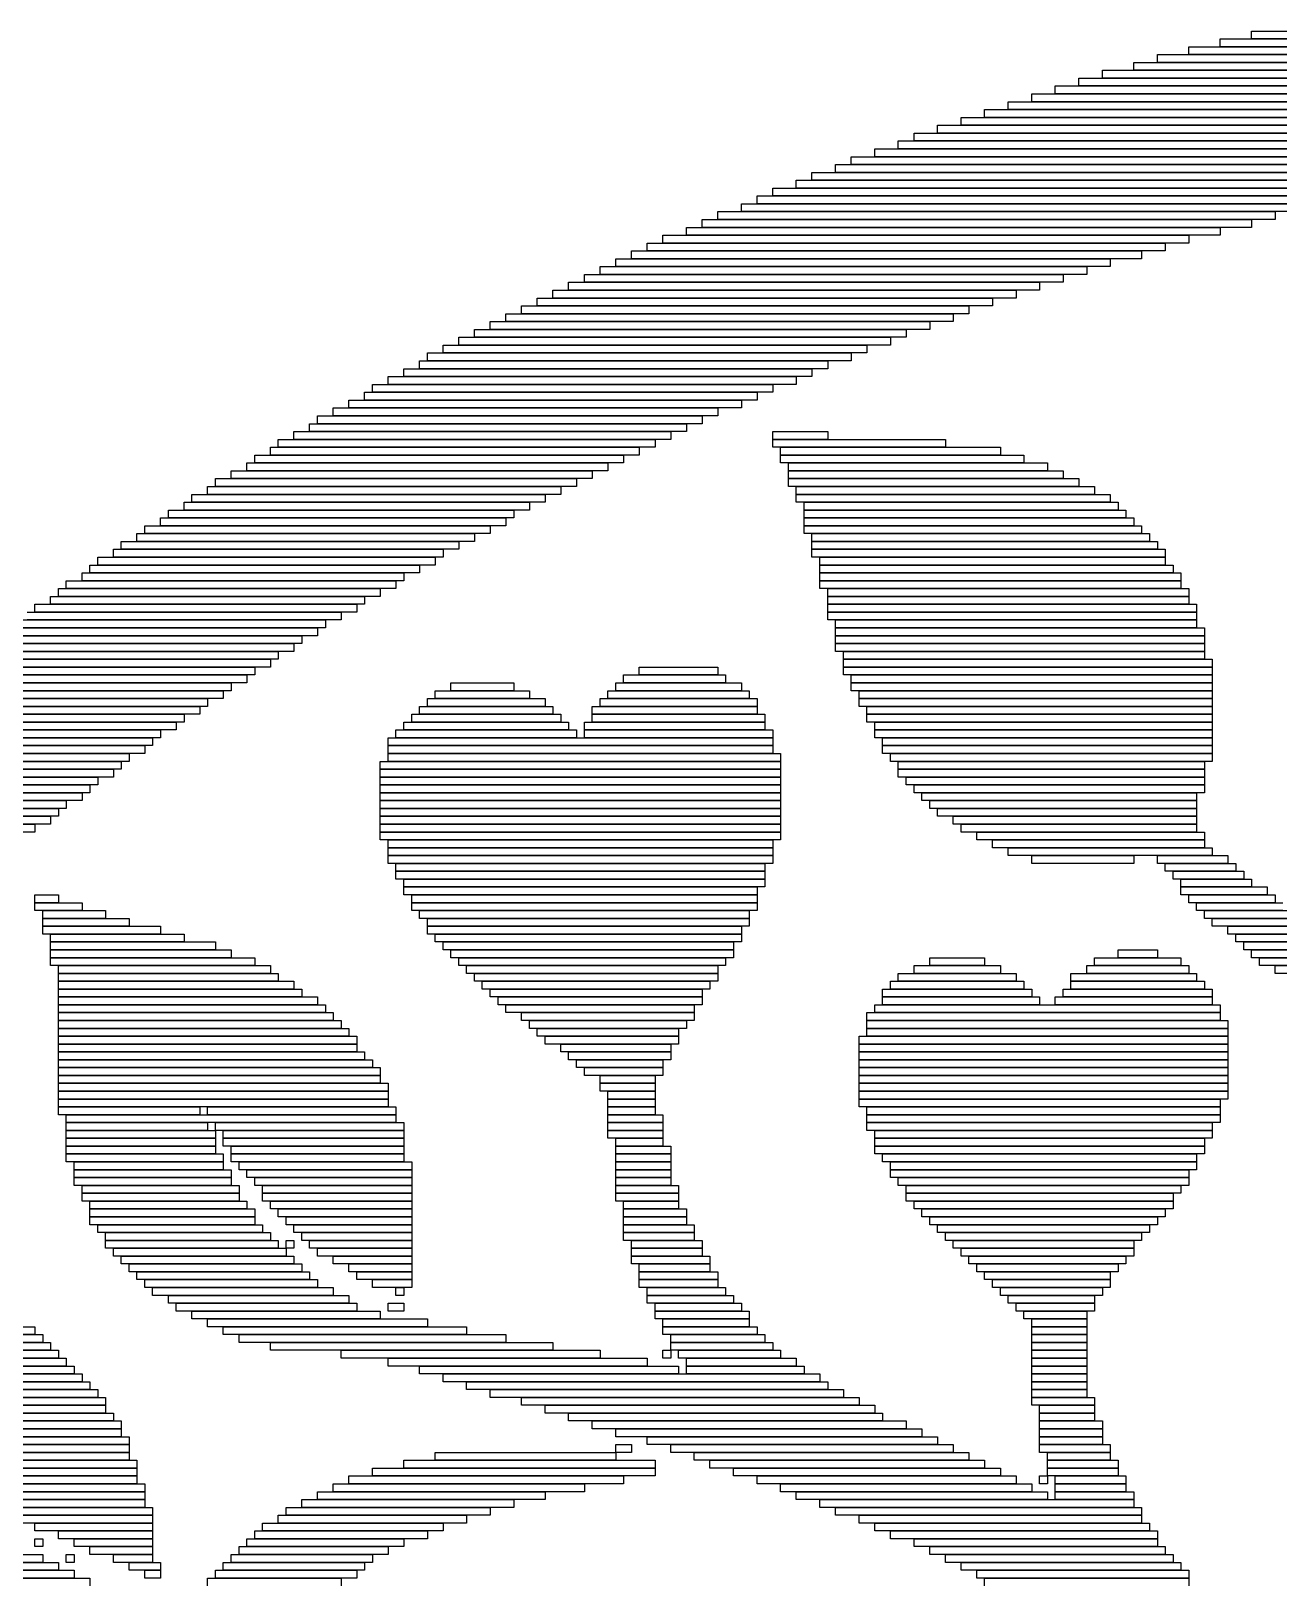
# Model space of a CAD drawing. Extents: x 48 to 975, y 50 to 982.
# Drawn here: x 244.5 to 403.5, y 771.5 to 969 of the extents above; entities that cross this region are included whole.
import ezdxf

# ---------------------------------------------------------------- set-up
doc = ezdxf.new("R2010")
doc.units = 0

msp = doc.modelspace()

# ---------------------------------------------------------------- linework, layer by layer
for p, q in [((396, 968), (629, 968)), ((396, 967), (396, 968)), ((400, 969), (625, 969)), ((400, 968), (400, 969)), ((625, 968), (400, 968)), ((388, 966), (636, 966)), ((388, 965), (388, 966)), ((392, 967), (632, 967)), ((392, 966), (392, 967)), ((632, 966), (392, 966)), ((629, 967), (396, 967)), ((381, 964), (643, 964)), ((381, 963), (381, 964)), ((385, 965), (640, 965)), ((385, 964), (385, 965)), ((640, 964), (385, 964)), ((636, 965), (388, 965)), ((375, 962), (650, 962)), ((375, 961), (375, 962)), ((378, 963), (646, 963)), ((378, 962), (378, 963)), ((646, 962), (378, 962)), ((643, 963), (381, 963)), ((369, 960), (656, 960)), ((369, 959), (369, 960)), ((372, 961), (653, 961)), ((372, 960), (372, 961)), ((653, 960), (372, 960)), ((650, 961), (375, 961)), ((363, 958), (474, 958)), ((363, 957), (363, 958)), ((366, 959), (487, 959)), ((366, 958), (366, 959)), ((487, 958), (366, 958)), ((656, 959), (369, 959)), ((357, 956), (454, 956)), ((357, 955), (357, 956)), ((360, 957), (464, 957)), ((360, 956), (360, 957)), ((464, 956), (360, 956)), ((474, 957), (363, 957)), ((352, 954), (441, 954)), ((352, 953), (352, 954)), ((355, 955), (448, 955)), ((355, 954), (355, 955)), ((448, 954), (355, 954)), ((454, 955), (357, 955)), ((347, 952), (430, 952)), ((347, 951), (347, 952)), ((349, 953), (436, 953)), ((349, 952), (349, 953)), ((436, 952), (349, 952)), ((441, 953), (352, 953)), ((342, 950), (420, 950)), ((342, 949), (342, 950)), ((344, 951), (425, 951)), ((344, 950), (344, 951)), ((425, 950), (344, 950)), ((430, 951), (347, 951)), ((337, 948), (411, 948)), ((337, 947), (337, 948)), ((339, 949), (415, 949)), ((339, 948), (339, 949)), ((415, 948), (339, 948)), ((420, 949), (342, 949)), ((335, 947), (407, 947)), ((335, 946), (335, 947)), ((411, 947), (337, 947)), ((330, 945), (400, 945)), ((330, 944), (330, 945)), ((332, 946), (403, 946)), ((332, 945), (332, 946)), ((403, 945), (332, 945)), ((407, 946), (335, 946)), ((400, 945), (400, 944)), ((403, 946), (403, 945)), ((325, 943), (392, 943)), ((325, 942), (325, 943)), ((328, 944), (396, 944)), ((328, 943), (328, 944)), ((396, 943), (328, 943)), ((400, 944), (330, 944)), ((392, 943), (392, 942)), ((396, 944), (396, 943)), ((321, 941), (386, 941)), ((321, 940), (321, 941)), ((323, 942), (389, 942)), ((323, 941), (323, 942)), ((389, 941), (323, 941)), ((392, 942), (325, 942)), ((386, 941), (386, 940)), ((389, 942), (389, 941)), ((317, 939), (379, 939)), ((317, 938), (317, 939)), ((319, 940), (382, 940)), ((319, 939), (319, 940)), ((382, 939), (319, 939)), ((386, 940), (321, 940)), ((379, 939), (379, 938)), ((382, 940), (382, 939)), ((313, 937), (373, 937)), ((313, 936), (313, 937)), ((315, 938), (376, 938)), ((315, 937), (315, 938)), ((376, 937), (315, 937)), ((379, 938), (317, 938)), ((373, 937), (373, 936)), ((376, 938), (376, 937)), ((309, 935), (367, 935)), ((309, 934), (309, 935)), ((311, 936), (370, 936)), ((311, 935), (311, 936)), ((370, 935), (311, 935)), ((373, 936), (313, 936)), ((367, 935), (367, 934)), ((370, 936), (370, 935)), ((305, 933), (362, 933)), ((305, 932), (305, 933)), ((307, 934), (364, 934)), ((307, 933), (307, 934)), ((364, 933), (307, 933)), ((367, 934), (309, 934)), ((362, 933), (362, 932)), ((364, 934), (364, 933)), ((301, 931), (356, 931)), ((301, 930), (301, 931)), ((303, 932), (359, 932)), ((303, 931), (303, 932)), ((359, 931), (303, 931)), ((362, 932), (305, 932)), ((356, 931), (356, 930)), ((359, 932), (359, 931)), ((297, 929), (351, 929)), ((297, 928), (297, 929)), ((299, 930), (354, 930)), ((299, 929), (299, 930)), ((354, 929), (299, 929)), ((356, 930), (301, 930)), ((351, 929), (351, 928)), ((354, 930), (354, 929)), ((294, 927), (346, 927)), ((294, 926), (294, 927)), ((295, 928), (349, 928)), ((295, 927), (295, 928)), ((349, 927), (295, 927)), ((351, 928), (297, 928)), ((346, 927), (346, 926)), ((349, 928), (349, 927)), ((290, 925), (342, 925)), ((290, 924), (290, 925)), ((292, 926), (344, 926)), ((292, 925), (292, 926)), ((344, 925), (292, 925)), ((346, 926), (294, 926)), ((342, 925), (342, 924)), ((344, 926), (344, 925)), ((287, 923), (337, 923)), ((287, 922), (287, 923)), ((288, 924), (339, 924)), ((288, 923), (288, 924)), ((339, 923), (288, 923)), ((342, 924), (290, 924)), ((337, 923), (337, 922)), ((339, 924), (339, 923)), ((283, 921), (332, 921)), ((283, 920), (283, 921)), ((285, 922), (335, 922)), ((285, 921), (285, 922)), ((335, 921), (285, 921)), ((337, 922), (287, 922)), ((332, 921), (332, 920)), ((335, 922), (335, 921)), ((280, 919), (328, 919)), ((280, 918), (280, 919)), ((281, 920), (330, 920)), ((281, 919), (281, 920)), ((330, 919), (281, 919)), ((332, 920), (283, 920)), ((328, 919), (328, 918)), ((330, 920), (330, 919)), ((276, 917), (324, 917)), ((276, 916), (276, 917)), ((278, 918), (326, 918)), ((278, 917), (278, 918)), ((326, 917), (278, 917)), ((328, 918), (280, 918)), ((324, 917), (324, 916)), ((326, 918), (326, 917)), ((339, 918), (346, 918)), ((339, 917), (339, 918)), ((346, 917), (339, 917)), ((339, 917), (361, 917)), ((339, 916), (339, 917)), ((346, 918), (346, 917)), ((361, 917), (361, 916)), ((273, 915), (320, 915)), ((273, 914), (273, 915)), ((275, 916), (322, 916)), ((275, 915), (275, 916)), ((322, 915), (275, 915)), ((324, 916), (276, 916)), ((320, 915), (320, 914)), ((322, 916), (322, 915)), ((361, 916), (339, 916)), ((340, 916), (368, 916)), ((340, 915), (340, 916)), ((368, 915), (340, 915)), ((340, 915), (371, 915)), ((340, 914), (340, 915)), ((368, 916), (368, 915)), ((371, 915), (371, 914)), ((270, 913), (316, 913)), ((270, 912), (270, 913)), ((272, 914), (318, 914)), ((272, 913), (272, 914)), ((318, 913), (272, 913)), ((320, 914), (273, 914)), ((316, 913), (316, 912)), ((318, 914), (318, 913)), ((371, 914), (340, 914)), ((341, 914), (374, 914)), ((341, 913), (341, 914)), ((374, 913), (341, 913)), ((341, 913), (376, 913)), ((341, 912), (341, 913)), ((374, 914), (374, 913)), ((376, 913), (376, 912)), ((267, 911), (312, 911)), ((267, 910), (267, 911)), ((268, 912), (314, 912)), ((268, 911), (268, 912)), ((314, 911), (268, 911)), ((316, 912), (270, 912)), ((312, 911), (312, 910)), ((314, 912), (314, 911)), ((376, 912), (341, 912)), ((341, 912), (378, 912)), ((341, 911), (341, 912)), ((378, 911), (341, 911)), ((342, 911), (380, 911)), ((342, 910), (342, 911)), ((378, 912), (378, 911)), ((380, 911), (380, 910)), ((264, 909), (308, 909)), ((264, 908), (264, 909)), ((265, 910), (310, 910)), ((265, 909), (265, 910)), ((310, 909), (265, 909)), ((312, 910), (267, 910)), ((308, 909), (308, 908)), ((310, 910), (310, 909)), ((380, 910), (342, 910)), ((342, 910), (382, 910)), ((342, 909), (342, 910)), ((382, 909), (342, 909)), ((343, 909), (383, 909)), ((343, 908), (343, 909)), ((382, 910), (382, 909)), ((383, 909), (383, 908)), ((261, 907), (305, 907)), ((261, 906), (261, 907)), ((262, 908), (306, 908)), ((262, 907), (262, 908)), ((306, 907), (262, 907)), ((308, 908), (264, 908)), ((305, 907), (305, 906)), ((306, 908), (306, 907)), ((383, 908), (343, 908)), ((343, 908), (384, 908)), ((343, 907), (343, 908)), ((384, 907), (343, 907)), ((343, 907), (385, 907)), ((343, 906), (343, 907)), ((384, 908), (384, 907)), ((385, 907), (385, 906)), ((258, 905), (301, 905)), ((258, 904), (258, 905)), ((259, 906), (303, 906)), ((259, 905), (259, 906)), ((303, 905), (259, 905)), ((305, 906), (261, 906)), ((301, 905), (301, 904)), ((303, 906), (303, 905)), ((385, 906), (343, 906)), ((343, 906), (386, 906)), ((343, 905), (343, 906)), ((386, 905), (343, 905)), ((344, 905), (387, 905)), ((344, 904), (344, 905)), ((386, 906), (386, 905)), ((387, 905), (387, 904)), ((255, 903), (297, 903)), ((255, 902), (255, 903)), ((256, 904), (299, 904)), ((256, 903), (256, 904)), ((299, 903), (256, 903)), ((301, 904), (258, 904)), ((297, 903), (297, 902)), ((299, 904), (299, 903)), ((387, 904), (344, 904)), ((344, 904), (388, 904)), ((344, 903), (344, 904)), ((388, 903), (344, 903)), ((344, 903), (389, 903)), ((344, 902), (344, 903)), ((388, 904), (388, 903)), ((389, 903), (389, 902)), ((252, 901), (294, 901)), ((252, 900), (252, 901)), ((253, 902), (296, 902)), ((253, 901), (253, 902)), ((296, 901), (253, 901)), ((297, 902), (255, 902)), ((294, 901), (294, 900)), ((296, 902), (296, 901)), ((389, 902), (344, 902)), ((345, 902), (389, 902)), ((345, 901), (345, 902)), ((389, 901), (345, 901)), ((345, 901), (390, 901)), ((345, 900), (345, 901)), ((389, 902), (389, 901)), ((390, 901), (390, 900)), ((249, 899), (291, 899)), ((249, 898), (249, 899)), ((251, 900), (292, 900)), ((251, 899), (251, 900)), ((292, 899), (251, 899)), ((294, 900), (252, 900)), ((291, 899), (291, 898)), ((292, 900), (292, 899)), ((390, 900), (345, 900)), ((345, 900), (391, 900)), ((345, 899), (345, 900)), ((391, 899), (345, 899)), ((345, 899), (391, 899)), ((345, 898), (345, 899)), ((391, 900), (391, 899)), ((391, 899), (391, 898)), ((247, 897), (287, 897)), ((247, 896), (247, 897)), ((248, 898), (289, 898)), ((248, 897), (248, 898)), ((289, 897), (248, 897)), ((291, 898), (249, 898)), ((287, 897), (287, 896)), ((289, 898), (289, 897)), ((391, 898), (345, 898)), ((346, 898), (392, 898)), ((346, 897), (346, 898)), ((392, 897), (346, 897)), ((346, 897), (392, 897)), ((346, 896), (346, 897)), ((392, 898), (392, 897)), ((392, 897), (392, 896)), ((244, 895), (284, 895)), ((245, 896), (286, 896)), ((245, 895), (245, 896)), ((286, 895), (245, 895)), ((287, 896), (247, 896)), ((284, 895), (284, 894)), ((286, 896), (286, 895)), ((392, 896), (346, 896)), ((346, 896), (393, 896)), ((346, 895), (346, 896)), ((393, 895), (346, 895)), ((346, 895), (393, 895)), ((346, 894), (346, 895)), ((393, 896), (393, 895)), ((393, 895), (393, 894)), ((241, 893), (281, 893)), ((242, 894), (282, 894)), ((282, 893), (242, 893)), ((284, 894), (244, 894)), ((281, 893), (281, 892)), ((282, 894), (282, 893)), ((393, 894), (346, 894)), ((347, 894), (393, 894)), ((347, 893), (347, 894)), ((393, 893), (347, 893)), ((347, 893), (394, 893)), ((347, 892), (347, 893)), ((393, 894), (393, 893)), ((394, 893), (394, 892)), ((239, 891), (278, 891)), ((240, 892), (279, 892)), ((279, 891), (240, 891)), ((281, 892), (241, 892)), ((278, 891), (278, 890)), ((279, 892), (279, 891)), ((394, 892), (347, 892)), ((347, 892), (394, 892)), ((347, 891), (347, 892)), ((394, 891), (347, 891)), ((347, 891), (394, 891)), ((347, 890), (347, 891)), ((394, 892), (394, 891)), ((394, 891), (394, 890)), ((236, 889), (275, 889)), ((237, 890), (276, 890)), ((276, 889), (237, 889)), ((278, 890), (239, 890)), ((275, 889), (275, 888)), ((276, 890), (276, 889)), ((394, 890), (347, 890)), ((348, 890), (394, 890)), ((348, 889), (348, 890)), ((394, 889), (348, 889)), ((348, 889), (395, 889)), ((348, 888), (348, 889)), ((394, 890), (394, 889)), ((395, 889), (395, 888)), ((233, 887), (272, 887)), ((234, 888), (273, 888)), ((273, 887), (234, 887)), ((275, 888), (236, 888)), ((272, 887), (272, 886)), ((273, 888), (273, 887)), ((320, 887), (333, 887)), ((320, 886), (320, 887)), ((322, 888), (332, 888)), ((322, 887), (322, 888)), ((332, 887), (322, 887)), ((332, 888), (332, 887)), ((333, 887), (333, 886)), ((395, 888), (348, 888)), ((348, 888), (395, 888)), ((348, 887), (348, 888)), ((395, 887), (348, 887)), ((349, 887), (395, 887)), ((349, 886), (349, 887)), ((395, 888), (395, 887)), ((395, 887), (395, 886)), ((231, 885), (269, 885)), ((232, 886), (270, 886)), ((270, 885), (232, 885)), ((272, 886), (233, 886)), ((269, 885), (269, 884)), ((270, 886), (270, 885)), ((296, 885), (308, 885)), ((296, 884), (296, 885)), ((298, 886), (306, 886)), ((298, 885), (298, 886)), ((306, 885), (298, 885)), ((306, 886), (306, 885)), ((308, 885), (308, 884)), ((318, 885), (336, 885)), ((318, 884), (318, 885)), ((319, 886), (335, 886)), ((319, 885), (319, 886)), ((335, 885), (319, 885)), ((333, 886), (320, 886)), ((335, 886), (335, 885)), ((336, 885), (336, 884)), ((395, 886), (349, 886)), ((349, 886), (395, 886)), ((349, 885), (349, 886)), ((395, 885), (349, 885)), ((350, 885), (395, 885)), ((350, 884), (350, 885)), ((395, 886), (395, 885)), ((395, 885), (395, 884)), ((228, 883), (266, 883)), ((229, 884), (267, 884)), ((267, 883), (229, 883)), ((269, 884), (231, 884)), ((266, 883), (266, 882)), ((267, 884), (267, 883)), ((294, 883), (311, 883)), ((294, 882), (294, 883)), ((295, 884), (310, 884)), ((295, 883), (295, 884)), ((310, 883), (295, 883)), ((308, 884), (296, 884)), ((310, 884), (310, 883)), ((311, 883), (311, 882)), ((316, 883), (337, 883)), ((316, 882), (316, 883)), ((317, 884), (337, 884)), ((317, 883), (317, 884)), ((337, 883), (317, 883)), ((336, 884), (318, 884)), ((337, 884), (337, 883)), ((337, 883), (337, 882)), ((395, 884), (350, 884)), ((350, 884), (395, 884)), ((350, 883), (350, 884)), ((395, 883), (350, 883)), ((351, 883), (395, 883)), ((351, 882), (351, 883)), ((395, 884), (395, 883)), ((395, 883), (395, 882)), ((226, 881), (263, 881)), ((227, 882), (264, 882)), ((264, 881), (227, 881)), ((266, 882), (228, 882)), ((263, 881), (263, 880)), ((264, 882), (264, 881)), ((292, 881), (313, 881)), ((292, 880), (292, 881)), ((293, 882), (312, 882)), ((293, 881), (293, 882)), ((312, 881), (293, 881)), ((311, 882), (294, 882)), ((312, 882), (312, 881)), ((313, 881), (313, 880)), ((315, 881), (338, 881)), ((315, 880), (315, 881)), ((337, 882), (316, 882)), ((316, 882), (338, 882)), ((316, 881), (316, 882)), ((338, 881), (316, 881)), ((338, 882), (338, 881)), ((338, 881), (338, 880)), ((395, 882), (351, 882)), ((351, 882), (395, 882)), ((351, 881), (351, 882)), ((395, 881), (351, 881)), ((352, 881), (395, 881)), ((352, 880), (352, 881)), ((395, 882), (395, 881)), ((395, 881), (395, 880)), ((223, 879), (260, 879)), ((224, 880), (261, 880)), ((261, 879), (224, 879)), ((263, 880), (226, 880)), ((260, 879), (260, 878)), ((261, 880), (261, 879)), ((290, 879), (339, 879)), ((290, 878), (290, 879)), ((291, 880), (314, 880)), ((291, 879), (291, 880)), ((314, 879), (291, 879)), ((313, 880), (292, 880)), ((314, 880), (314, 879)), ((338, 880), (315, 880)), ((315, 880), (339, 880)), ((315, 879), (315, 880)), ((339, 879), (315, 879)), ((339, 880), (339, 879)), ((339, 879), (339, 878)), ((395, 880), (352, 880)), ((352, 880), (395, 880)), ((352, 879), (352, 880)), ((395, 879), (352, 879)), ((353, 879), (395, 879)), ((353, 878), (353, 879)), ((395, 880), (395, 879)), ((395, 879), (395, 878)), ((221, 877), (257, 877)), ((222, 878), (259, 878)), ((259, 877), (222, 877)), ((260, 878), (223, 878)), ((257, 877), (257, 876)), ((259, 878), (259, 877)), ((339, 878), (290, 878)), ((290, 878), (339, 878)), ((290, 877), (290, 878)), ((339, 877), (290, 877)), ((290, 877), (340, 877)), ((290, 876), (290, 877)), ((339, 878), (339, 877)), ((340, 877), (340, 876)), ((395, 878), (353, 878)), ((353, 878), (395, 878)), ((353, 877), (353, 878)), ((395, 877), (353, 877)), ((354, 877), (395, 877)), ((354, 876), (354, 877)), ((395, 878), (395, 877)), ((395, 877), (395, 876)), ((218, 875), (255, 875)), ((220, 876), (256, 876)), ((256, 875), (220, 875)), ((257, 876), (221, 876)), ((255, 875), (255, 874)), ((256, 876), (256, 875)), ((289, 876), (340, 876)), ((289, 875), (289, 876)), ((340, 875), (289, 875)), ((289, 875), (340, 875)), ((289, 874), (289, 875)), ((340, 876), (290, 876)), ((340, 876), (340, 875)), ((340, 875), (340, 874)), ((395, 876), (354, 876)), ((355, 876), (394, 876)), ((355, 875), (355, 876)), ((394, 875), (355, 875)), ((355, 875), (394, 875)), ((355, 874), (355, 875)), ((394, 876), (394, 875)), ((394, 875), (394, 874)), ((216, 873), (252, 873)), ((217, 874), (253, 874)), ((253, 873), (217, 873)), ((255, 874), (218, 874)), ((252, 873), (252, 872)), ((253, 874), (253, 873)), ((340, 874), (289, 874)), ((289, 874), (340, 874)), ((289, 873), (289, 874)), ((340, 873), (289, 873)), ((289, 873), (340, 873)), ((289, 872), (289, 873)), ((340, 874), (340, 873)), ((340, 873), (340, 872)), ((394, 874), (355, 874)), ((356, 874), (394, 874)), ((356, 873), (356, 874)), ((394, 873), (356, 873)), ((357, 873), (394, 873)), ((357, 872), (357, 873)), ((394, 874), (394, 873)), ((394, 873), (394, 872)), ((214, 871), (249, 871)), ((215, 872), (251, 872)), ((251, 871), (215, 871)), ((252, 872), (216, 872)), ((249, 871), (249, 870)), ((251, 872), (251, 871)), ((340, 872), (289, 872)), ((289, 872), (340, 872)), ((289, 871), (289, 872)), ((340, 871), (289, 871)), ((289, 871), (340, 871)), ((289, 870), (289, 871)), ((340, 872), (340, 871)), ((340, 871), (340, 870)), ((394, 872), (357, 872)), ((358, 872), (393, 872)), ((358, 871), (358, 872)), ((393, 871), (358, 871)), ((359, 871), (393, 871)), ((359, 870), (359, 871)), ((393, 872), (393, 871)), ((393, 871), (393, 870)), ((211, 869), (247, 869)), ((213, 870), (248, 870)), ((248, 869), (213, 869)), ((249, 870), (214, 870)), ((247, 869), (247, 868)), ((248, 870), (248, 869)), ((340, 870), (289, 870)), ((289, 870), (340, 870)), ((289, 869), (289, 870)), ((340, 869), (289, 869)), ((289, 869), (340, 869)), ((289, 868), (289, 869)), ((340, 870), (340, 869)), ((340, 869), (340, 868)), ((393, 870), (359, 870)), ((360, 870), (393, 870)), ((360, 869), (360, 870)), ((393, 869), (360, 869)), ((362, 869), (393, 869)), ((362, 868), (362, 869)), ((393, 870), (393, 869)), ((393, 869), (393, 868)), ((210, 868), (245, 868)), ((247, 868), (211, 868)), ((245, 868), (245, 867)), ((340, 868), (289, 868)), ((289, 868), (340, 868)), ((289, 867), (289, 868)), ((340, 868), (340, 867)), ((393, 868), (362, 868)), ((363, 868), (393, 868)), ((363, 867), (363, 868)), ((393, 868), (393, 867)), ((245, 867), (210, 867)), ((340, 867), (289, 867)), ((289, 867), (340, 867)), ((289, 866), (289, 867)), ((340, 866), (289, 866)), ((290, 866), (339, 866)), ((290, 865), (290, 866)), ((339, 866), (339, 865)), ((340, 867), (340, 866)), ((393, 867), (363, 867)), ((365, 867), (394, 867)), ((365, 866), (365, 867)), ((394, 866), (365, 866)), ((367, 866), (394, 866)), ((367, 865), (367, 866)), ((394, 867), (394, 866)), ((394, 866), (394, 865)), ((339, 865), (290, 865)), ((290, 865), (339, 865)), ((290, 864), (290, 865)), ((339, 864), (290, 864)), ((290, 864), (339, 864)), ((290, 863), (290, 864)), ((339, 865), (339, 864)), ((339, 864), (339, 863)), ((394, 865), (367, 865)), ((369, 865), (395, 865)), ((369, 864), (369, 865)), ((395, 864), (369, 864)), ((372, 864), (385, 864)), ((372, 863), (372, 864)), ((385, 864), (385, 863)), ((388, 864), (397, 864)), ((388, 863), (388, 864)), ((395, 865), (395, 864)), ((397, 864), (397, 863)), ((339, 863), (290, 863)), ((291, 863), (338, 863)), ((291, 862), (291, 863)), ((338, 862), (291, 862)), ((291, 862), (338, 862)), ((291, 861), (291, 862)), ((338, 863), (338, 862)), ((338, 862), (338, 861)), ((385, 863), (372, 863)), ((397, 863), (388, 863)), ((389, 863), (398, 863)), ((389, 862), (389, 863)), ((398, 862), (389, 862)), ((390, 862), (399, 862)), ((390, 861), (390, 862)), ((398, 863), (398, 862)), ((399, 862), (399, 861)), ((338, 861), (291, 861)), ((292, 861), (338, 861)), ((292, 860), (292, 861)), ((338, 860), (292, 860)), ((292, 860), (337, 860)), ((292, 859), (292, 860)), ((337, 860), (337, 859)), ((338, 861), (338, 860)), ((399, 861), (390, 861)), ((391, 861), (400, 861)), ((391, 860), (391, 861)), ((400, 860), (391, 860)), ((391, 860), (402, 860)), ((391, 859), (391, 860)), ((400, 861), (400, 860)), ((402, 860), (402, 859)), ((245, 859), (248, 859)), ((245, 858), (245, 859)), ((248, 858), (245, 858)), ((245, 858), (251, 858)), ((245, 857), (245, 858)), ((248, 859), (248, 858)), ((251, 858), (251, 857)), ((337, 859), (292, 859)), ((293, 859), (337, 859)), ((293, 858), (293, 859)), ((337, 858), (293, 858)), ((293, 858), (337, 858)), ((293, 857), (293, 858)), ((337, 859), (337, 858)), ((337, 858), (337, 857)), ((402, 859), (391, 859)), ((392, 859), (403, 859)), ((392, 858), (392, 859)), ((403, 858), (392, 858)), ((393, 858), (404, 858)), ((393, 857), (393, 858)), ((403, 859), (403, 858)), ((251, 857), (245, 857)), ((246, 857), (254, 857)), ((246, 856), (246, 857)), ((254, 856), (246, 856)), ((246, 856), (257, 856)), ((246, 855), (246, 856)), ((254, 857), (254, 856)), ((257, 856), (257, 855)), ((337, 857), (293, 857)), ((294, 857), (336, 857)), ((294, 856), (294, 857)), ((336, 856), (294, 856)), ((295, 856), (336, 856)), ((295, 855), (295, 856)), ((336, 857), (336, 856)), ((336, 856), (336, 855)), ((404, 857), (393, 857)), ((394, 857), (406, 857)), ((394, 856), (394, 857)), ((406, 856), (394, 856)), ((395, 856), (408, 856)), ((395, 855), (395, 856)), ((257, 855), (246, 855)), ((246, 855), (261, 855)), ((246, 854), (246, 855)), ((261, 854), (246, 854)), ((247, 854), (264, 854)), ((247, 853), (247, 854)), ((261, 855), (261, 854)), ((264, 854), (264, 853)), ((336, 855), (295, 855)), ((295, 855), (335, 855)), ((295, 854), (295, 855)), ((335, 854), (295, 854)), ((296, 854), (335, 854)), ((296, 853), (296, 854)), ((335, 855), (335, 854)), ((335, 854), (335, 853)), ((408, 855), (395, 855)), ((397, 855), (410, 855)), ((397, 854), (397, 855)), ((410, 854), (397, 854)), ((398, 854), (412, 854)), ((398, 853), (398, 854)), ((264, 853), (247, 853)), ((247, 853), (268, 853)), ((247, 852), (247, 853)), ((268, 852), (247, 852)), ((247, 852), (270, 852)), ((247, 851), (247, 852)), ((268, 853), (268, 852)), ((270, 852), (270, 851)), ((335, 853), (296, 853)), ((297, 853), (334, 853)), ((297, 852), (297, 853)), ((334, 852), (297, 852)), ((298, 852), (334, 852)), ((298, 851), (298, 852)), ((334, 853), (334, 852)), ((334, 852), (334, 851)), ((383, 852), (388, 852)), ((383, 851), (383, 852)), ((388, 852), (388, 851)), ((412, 853), (398, 853)), ((399, 853), (414, 853)), ((399, 852), (399, 853)), ((414, 852), (399, 852)), ((400, 852), (416, 852)), ((400, 851), (400, 852)), ((270, 851), (247, 851)), ((247, 851), (273, 851)), ((247, 850), (247, 851)), ((273, 850), (247, 850)), ((248, 850), (275, 850)), ((248, 849), (248, 850)), ((273, 851), (273, 850)), ((275, 850), (275, 849)), ((334, 851), (298, 851)), ((299, 851), (333, 851)), ((299, 850), (299, 851)), ((333, 850), (299, 850)), ((300, 850), (332, 850)), ((300, 849), (300, 850)), ((332, 850), (332, 849)), ((333, 851), (333, 850)), ((357, 850), (368, 850)), ((357, 849), (357, 850)), ((359, 851), (366, 851)), ((359, 850), (359, 851)), ((366, 850), (359, 850)), ((366, 851), (366, 850)), ((368, 850), (368, 849)), ((379, 850), (392, 850)), ((379, 849), (379, 850)), ((380, 851), (391, 851)), ((380, 850), (380, 851)), ((391, 850), (380, 850)), ((388, 851), (383, 851)), ((391, 851), (391, 850)), ((392, 850), (392, 849)), ((416, 851), (400, 851)), ((401, 851), (418, 851)), ((401, 850), (401, 851)), ((418, 850), (401, 850)), ((403, 850), (421, 850)), ((403, 849), (403, 850)), ((275, 849), (248, 849)), ((248, 849), (276, 849)), ((248, 848), (248, 849)), ((276, 848), (248, 848)), ((248, 848), (278, 848)), ((248, 847), (248, 848)), ((276, 849), (276, 848)), ((278, 848), (278, 847)), ((332, 849), (300, 849)), ((301, 849), (332, 849)), ((301, 848), (301, 849)), ((332, 848), (301, 848)), ((302, 848), (331, 848)), ((302, 847), (302, 848)), ((331, 848), (331, 847)), ((332, 849), (332, 848)), ((354, 848), (371, 848)), ((354, 847), (354, 848)), ((355, 849), (370, 849)), ((355, 848), (355, 849)), ((370, 848), (355, 848)), ((368, 849), (357, 849)), ((370, 849), (370, 848)), ((371, 848), (371, 847)), ((377, 849), (393, 849)), ((377, 848), (377, 849)), ((393, 848), (377, 848)), ((377, 848), (394, 848)), ((377, 847), (377, 848)), ((392, 849), (379, 849)), ((393, 849), (393, 848)), ((394, 848), (394, 847)), ((421, 849), (403, 849)), ((278, 847), (248, 847)), ((248, 847), (279, 847)), ((248, 846), (248, 847)), ((279, 846), (248, 846)), ((248, 846), (281, 846)), ((248, 845), (248, 846)), ((279, 847), (279, 846)), ((281, 846), (281, 845)), ((331, 847), (302, 847)), ((303, 847), (330, 847)), ((303, 846), (303, 847)), ((330, 846), (303, 846)), ((304, 846), (330, 846)), ((304, 845), (304, 846)), ((330, 847), (330, 846)), ((330, 846), (330, 845)), ((353, 847), (372, 847)), ((353, 846), (353, 847)), ((372, 846), (353, 846)), ((353, 846), (373, 846)), ((353, 845), (353, 846)), ((371, 847), (354, 847)), ((372, 847), (372, 846)), ((373, 846), (373, 845)), ((375, 846), (395, 846)), ((375, 845), (375, 846)), ((376, 847), (395, 847)), ((376, 846), (376, 847)), ((395, 846), (376, 846)), ((394, 847), (377, 847)), ((395, 847), (395, 846)), ((395, 846), (395, 845)), ((281, 845), (248, 845)), ((248, 845), (282, 845)), ((248, 844), (248, 845)), ((282, 844), (248, 844)), ((248, 844), (283, 844)), ((248, 843), (248, 844)), ((282, 845), (282, 844)), ((283, 844), (283, 843)), ((330, 845), (304, 845)), ((305, 845), (329, 845)), ((305, 844), (305, 845)), ((329, 844), (305, 844)), ((307, 844), (329, 844)), ((307, 843), (307, 844)), ((329, 845), (329, 844)), ((329, 844), (329, 843)), ((351, 844), (396, 844)), ((351, 843), (351, 844)), ((352, 845), (396, 845)), ((352, 844), (352, 845)), ((396, 844), (352, 844)), ((373, 845), (353, 845)), ((395, 845), (375, 845)), ((396, 845), (396, 844)), ((396, 844), (396, 843)), ((283, 843), (248, 843)), ((248, 843), (284, 843)), ((248, 842), (248, 843)), ((284, 842), (248, 842)), ((248, 842), (285, 842)), ((248, 841), (248, 842)), ((284, 843), (284, 842)), ((285, 842), (285, 841)), ((329, 843), (307, 843)), ((308, 843), (328, 843)), ((308, 842), (308, 843)), ((328, 842), (308, 842)), ((309, 842), (327, 842)), ((309, 841), (309, 842)), ((327, 842), (327, 841)), ((328, 843), (328, 842)), ((396, 843), (351, 843)), ((351, 843), (397, 843)), ((351, 842), (351, 843)), ((397, 842), (351, 842)), ((351, 842), (397, 842)), ((351, 841), (351, 842)), ((397, 843), (397, 842)), ((397, 842), (397, 841)), ((285, 841), (248, 841)), ((248, 841), (286, 841)), ((248, 840), (248, 841)), ((286, 840), (248, 840)), ((248, 840), (286, 840)), ((248, 839), (248, 840)), ((286, 841), (286, 840)), ((286, 840), (286, 839)), ((327, 841), (309, 841)), ((310, 841), (327, 841)), ((310, 840), (310, 841)), ((327, 840), (310, 840)), ((312, 840), (326, 840)), ((312, 839), (312, 840)), ((326, 840), (326, 839)), ((327, 841), (327, 840)), ((350, 841), (397, 841)), ((350, 840), (350, 841)), ((397, 840), (350, 840)), ((350, 840), (397, 840)), ((350, 839), (350, 840)), ((397, 841), (351, 841)), ((397, 841), (397, 840)), ((397, 840), (397, 839)), ((286, 839), (248, 839)), ((248, 839), (287, 839)), ((248, 838), (248, 839)), ((287, 838), (248, 838)), ((248, 838), (288, 838)), ((248, 837), (248, 838)), ((287, 839), (287, 838)), ((288, 838), (288, 837)), ((326, 839), (312, 839)), ((313, 839), (326, 839)), ((313, 838), (313, 839)), ((326, 838), (313, 838)), ((314, 838), (325, 838)), ((314, 837), (314, 838)), ((325, 838), (325, 837)), ((326, 839), (326, 838)), ((397, 839), (350, 839)), ((350, 839), (397, 839)), ((350, 838), (350, 839)), ((397, 838), (350, 838)), ((350, 838), (397, 838)), ((350, 837), (350, 838)), ((397, 839), (397, 838)), ((397, 838), (397, 837)), ((288, 837), (248, 837)), ((248, 837), (289, 837)), ((248, 836), (248, 837)), ((289, 836), (248, 836)), ((248, 836), (289, 836)), ((248, 835), (248, 836)), ((289, 837), (289, 836)), ((289, 836), (289, 835)), ((325, 837), (314, 837)), ((315, 837), (325, 837)), ((315, 836), (315, 837)), ((325, 836), (315, 836)), ((317, 836), (324, 836)), ((317, 835), (317, 836)), ((324, 836), (324, 835)), ((325, 837), (325, 836)), ((397, 837), (350, 837)), ((350, 837), (397, 837)), ((350, 836), (350, 837)), ((397, 836), (350, 836)), ((350, 836), (397, 836)), ((350, 835), (350, 836)), ((397, 837), (397, 836)), ((397, 836), (397, 835)), ((289, 835), (248, 835)), ((248, 835), (290, 835)), ((248, 834), (248, 835)), ((290, 834), (248, 834)), ((248, 834), (290, 834)), ((248, 833), (248, 834)), ((290, 835), (290, 834)), ((290, 834), (290, 833)), ((324, 835), (317, 835)), ((317, 835), (324, 835)), ((317, 834), (317, 835)), ((324, 834), (317, 834)), ((318, 834), (324, 834)), ((318, 833), (318, 834)), ((324, 835), (324, 834)), ((324, 834), (324, 833)), ((397, 835), (350, 835)), ((350, 835), (397, 835)), ((350, 834), (350, 835)), ((397, 834), (350, 834)), ((350, 834), (397, 834)), ((350, 833), (350, 834)), ((397, 835), (397, 834)), ((397, 834), (397, 833)), ((290, 833), (248, 833)), ((248, 833), (290, 833)), ((248, 832), (248, 833)), ((290, 832), (248, 832)), ((248, 832), (266, 832)), ((248, 831), (248, 832)), ((266, 832), (266, 831)), ((267, 832), (291, 832)), ((267, 831), (267, 832)), ((290, 833), (290, 832)), ((291, 832), (291, 831)), ((324, 833), (318, 833)), ((318, 833), (324, 833)), ((318, 832), (318, 833)), ((324, 832), (318, 832)), ((318, 832), (324, 832)), ((318, 831), (318, 832)), ((324, 833), (324, 832)), ((324, 832), (324, 831)), ((397, 833), (350, 833)), ((350, 833), (396, 833)), ((350, 832), (350, 833)), ((396, 832), (350, 832)), ((351, 832), (396, 832)), ((351, 831), (351, 832)), ((396, 833), (396, 832)), ((396, 832), (396, 831)), ((266, 831), (248, 831)), ((249, 831), (291, 831)), ((249, 830), (249, 831)), ((291, 830), (249, 830)), ((249, 830), (267, 830)), ((249, 829), (249, 830)), ((291, 831), (267, 831)), ((267, 830), (267, 829)), ((268, 830), (292, 830)), ((268, 829), (268, 830)), ((291, 831), (291, 830)), ((292, 830), (292, 829)), ((324, 831), (318, 831)), ((318, 831), (325, 831)), ((318, 830), (318, 831)), ((325, 830), (318, 830)), ((318, 830), (325, 830)), ((318, 829), (318, 830)), ((325, 831), (325, 830)), ((325, 830), (325, 829)), ((396, 831), (351, 831)), ((351, 831), (396, 831)), ((351, 830), (351, 831)), ((396, 830), (351, 830)), ((351, 830), (395, 830)), ((351, 829), (351, 830)), ((395, 830), (395, 829)), ((396, 831), (396, 830)), ((267, 829), (249, 829)), ((249, 829), (268, 829)), ((249, 828), (249, 829)), ((268, 828), (249, 828)), ((249, 828), (268, 828)), ((249, 827), (249, 828)), ((292, 829), (268, 829)), ((268, 829), (268, 828)), ((268, 828), (268, 827)), ((269, 829), (292, 829)), ((269, 828), (269, 829)), ((292, 828), (269, 828)), ((269, 828), (292, 828)), ((269, 827), (269, 828)), ((292, 829), (292, 828)), ((292, 828), (292, 827)), ((325, 829), (318, 829)), ((318, 829), (325, 829)), ((318, 828), (318, 829)), ((325, 828), (318, 828)), ((319, 828), (325, 828)), ((319, 827), (319, 828)), ((325, 829), (325, 828)), ((325, 828), (325, 827)), ((395, 829), (351, 829)), ((352, 829), (395, 829)), ((352, 828), (352, 829)), ((395, 828), (352, 828)), ((352, 828), (394, 828)), ((352, 827), (352, 828)), ((394, 828), (394, 827)), ((395, 829), (395, 828)), ((268, 827), (249, 827)), ((249, 827), (268, 827)), ((249, 826), (249, 827)), ((268, 826), (249, 826)), ((249, 826), (269, 826)), ((249, 825), (249, 826)), ((268, 827), (268, 826)), ((292, 827), (269, 827)), ((269, 826), (269, 825)), ((270, 827), (292, 827)), ((270, 826), (270, 827)), ((292, 826), (270, 826)), ((270, 826), (292, 826)), ((270, 825), (270, 826)), ((292, 827), (292, 826)), ((292, 826), (292, 825)), ((325, 827), (319, 827)), ((319, 827), (326, 827)), ((319, 826), (319, 827)), ((326, 826), (319, 826)), ((319, 826), (326, 826)), ((319, 825), (319, 826)), ((326, 827), (326, 826)), ((326, 826), (326, 825)), ((394, 827), (352, 827)), ((352, 827), (394, 827)), ((352, 826), (352, 827)), ((394, 826), (352, 826)), ((353, 826), (393, 826)), ((353, 825), (353, 826)), ((393, 826), (393, 825)), ((394, 827), (394, 826)), ((269, 825), (249, 825)), ((250, 825), (269, 825)), ((250, 824), (250, 825)), ((269, 824), (250, 824)), ((250, 824), (270, 824)), ((250, 823), (250, 824)), ((269, 825), (269, 824)), ((292, 825), (270, 825)), ((270, 824), (270, 823)), ((271, 825), (293, 825)), ((271, 824), (271, 825)), ((293, 824), (271, 824)), ((272, 824), (293, 824)), ((272, 823), (272, 824)), ((293, 825), (293, 824)), ((293, 824), (293, 823)), ((326, 825), (319, 825)), ((319, 825), (326, 825)), ((319, 824), (319, 825)), ((326, 824), (319, 824)), ((319, 824), (326, 824)), ((319, 823), (319, 824)), ((326, 825), (326, 824)), ((326, 824), (326, 823)), ((393, 825), (353, 825)), ((354, 825), (393, 825)), ((354, 824), (354, 825)), ((393, 824), (354, 824)), ((354, 824), (392, 824)), ((354, 823), (354, 824)), ((392, 824), (392, 823)), ((393, 825), (393, 824)), ((270, 823), (250, 823)), ((250, 823), (270, 823)), ((250, 822), (250, 823)), ((270, 822), (250, 822)), ((251, 822), (271, 822)), ((251, 821), (251, 822)), ((270, 823), (270, 822)), ((271, 822), (271, 821)), ((293, 823), (272, 823)), ((273, 823), (293, 823)), ((273, 822), (273, 823)), ((293, 822), (273, 822)), ((274, 822), (293, 822)), ((274, 821), (274, 822)), ((293, 823), (293, 822)), ((293, 822), (293, 821)), ((326, 823), (319, 823)), ((319, 823), (326, 823)), ((319, 822), (319, 823)), ((326, 822), (319, 822)), ((319, 822), (327, 822)), ((319, 821), (319, 822)), ((326, 823), (326, 822)), ((327, 822), (327, 821)), ((392, 823), (354, 823)), ((355, 823), (392, 823)), ((355, 822), (355, 823)), ((392, 822), (355, 822)), ((356, 822), (391, 822)), ((356, 821), (356, 822)), ((391, 822), (391, 821)), ((392, 823), (392, 822)), ((271, 821), (251, 821)), ((251, 821), (271, 821)), ((251, 820), (251, 821)), ((271, 820), (251, 820)), ((252, 820), (272, 820)), ((252, 819), (252, 820)), ((271, 821), (271, 820)), ((272, 820), (272, 819)), ((293, 821), (274, 821)), ((274, 821), (293, 821)), ((274, 820), (274, 821)), ((293, 820), (274, 820)), ((275, 820), (293, 820)), ((275, 819), (275, 820)), ((293, 821), (293, 820)), ((293, 820), (293, 819)), ((327, 821), (319, 821)), ((319, 821), (327, 821)), ((319, 820), (319, 821)), ((327, 820), (319, 820)), ((320, 820), (327, 820)), ((320, 819), (320, 820)), ((327, 821), (327, 820)), ((327, 820), (327, 819)), ((391, 821), (356, 821)), ((356, 821), (390, 821)), ((356, 820), (356, 821)), ((390, 820), (356, 820)), ((357, 820), (390, 820)), ((357, 819), (357, 820)), ((390, 821), (390, 820)), ((390, 820), (390, 819)), ((272, 819), (252, 819)), ((252, 819), (273, 819)), ((252, 818), (252, 819)), ((273, 818), (252, 818)), ((252, 818), (273, 818)), ((252, 817), (252, 818)), ((273, 819), (273, 818)), ((273, 818), (273, 817)), ((293, 819), (275, 819)), ((276, 819), (293, 819)), ((276, 818), (276, 819)), ((293, 818), (276, 818)), ((277, 818), (293, 818)), ((277, 817), (277, 818)), ((293, 819), (293, 818)), ((293, 818), (293, 817)), ((327, 819), (320, 819)), ((320, 819), (328, 819)), ((320, 818), (320, 819)), ((328, 818), (320, 818)), ((320, 818), (328, 818)), ((320, 817), (320, 818)), ((328, 819), (328, 818)), ((328, 818), (328, 817)), ((390, 819), (357, 819)), ((358, 819), (389, 819)), ((358, 818), (358, 819)), ((389, 818), (358, 818)), ((359, 818), (388, 818)), ((359, 817), (359, 818)), ((388, 818), (388, 817)), ((389, 819), (389, 818)), ((273, 817), (252, 817)), ((253, 817), (274, 817)), ((253, 816), (253, 817)), ((274, 816), (253, 816)), ((254, 816), (275, 816)), ((254, 815), (254, 816)), ((274, 817), (274, 816)), ((275, 816), (275, 815)), ((293, 817), (277, 817)), ((278, 817), (293, 817)), ((278, 816), (278, 817)), ((293, 816), (278, 816)), ((279, 816), (293, 816)), ((279, 815), (279, 816)), ((293, 817), (293, 816)), ((293, 816), (293, 815)), ((328, 817), (320, 817)), ((320, 817), (329, 817)), ((320, 816), (320, 817)), ((329, 816), (320, 816)), ((320, 816), (329, 816)), ((320, 815), (320, 816)), ((329, 817), (329, 816)), ((329, 816), (329, 815)), ((388, 817), (359, 817)), ((360, 817), (387, 817)), ((360, 816), (360, 817)), ((387, 816), (360, 816)), ((361, 816), (386, 816)), ((361, 815), (361, 816)), ((386, 816), (386, 815)), ((387, 817), (387, 816)), ((275, 815), (254, 815)), ((254, 815), (276, 815)), ((254, 814), (254, 815)), ((276, 814), (254, 814)), ((255, 814), (277, 814)), ((255, 813), (255, 814)), ((276, 815), (276, 814)), ((277, 815), (278, 815)), ((277, 814), (277, 815)), ((278, 814), (277, 814)), ((277, 814), (277, 813)), ((278, 815), (278, 814)), ((293, 815), (279, 815)), ((280, 815), (293, 815)), ((280, 814), (280, 815)), ((293, 814), (280, 814)), ((281, 814), (293, 814)), ((281, 813), (281, 814)), ((293, 815), (293, 814)), ((293, 814), (293, 813)), ((329, 815), (320, 815)), ((321, 815), (330, 815)), ((321, 814), (321, 815)), ((330, 814), (321, 814)), ((321, 814), (330, 814)), ((321, 813), (321, 814)), ((330, 815), (330, 814)), ((330, 814), (330, 813)), ((386, 815), (361, 815)), ((362, 815), (385, 815)), ((362, 814), (362, 815)), ((385, 814), (362, 814)), ((363, 814), (385, 814)), ((363, 813), (363, 814)), ((385, 815), (385, 814)), ((385, 814), (385, 813)), ((277, 813), (255, 813)), ((256, 813), (278, 813)), ((256, 812), (256, 813)), ((278, 812), (256, 812)), ((257, 812), (279, 812)), ((257, 811), (257, 812)), ((278, 813), (278, 812)), ((279, 812), (279, 811)), ((293, 813), (281, 813)), ((283, 813), (293, 813)), ((283, 812), (283, 813)), ((293, 812), (283, 812)), ((285, 812), (293, 812)), ((285, 811), (285, 812)), ((293, 813), (293, 812)), ((293, 812), (293, 811)), ((330, 813), (321, 813)), ((321, 813), (331, 813)), ((321, 812), (321, 813)), ((331, 812), (321, 812)), ((322, 812), (331, 812)), ((322, 811), (322, 812)), ((331, 813), (331, 812)), ((331, 812), (331, 811)), ((385, 813), (363, 813)), ((364, 813), (384, 813)), ((364, 812), (364, 813)), ((384, 812), (364, 812)), ((365, 812), (383, 812)), ((365, 811), (365, 812)), ((383, 812), (383, 811)), ((384, 813), (384, 812)), ((279, 811), (257, 811)), ((258, 811), (280, 811)), ((258, 810), (258, 811)), ((280, 810), (258, 810)), ((259, 810), (281, 810)), ((259, 809), (259, 810)), ((280, 811), (280, 810)), ((281, 810), (281, 809)), ((293, 811), (285, 811)), ((286, 811), (293, 811)), ((286, 810), (286, 811)), ((293, 810), (286, 810)), ((288, 810), (293, 810)), ((288, 809), (288, 810)), ((293, 811), (293, 810)), ((293, 810), (293, 809)), ((331, 811), (322, 811)), ((322, 811), (332, 811)), ((322, 810), (322, 811)), ((332, 810), (322, 810)), ((322, 810), (332, 810)), ((322, 809), (322, 810)), ((332, 811), (332, 810)), ((332, 810), (332, 809)), ((383, 811), (365, 811)), ((366, 811), (382, 811)), ((366, 810), (366, 811)), ((382, 810), (366, 810)), ((367, 810), (382, 810)), ((367, 809), (367, 810)), ((382, 811), (382, 810)), ((382, 810), (382, 809)), ((281, 809), (259, 809)), ((260, 809), (283, 809)), ((260, 808), (260, 809)), ((283, 808), (260, 808)), ((262, 808), (285, 808)), ((262, 807), (262, 808)), ((283, 809), (283, 808)), ((285, 808), (285, 807)), ((293, 809), (288, 809)), ((291, 809), (292, 809)), ((291, 808), (291, 809)), ((292, 808), (291, 808)), ((292, 809), (292, 808)), ((332, 809), (322, 809)), ((323, 809), (333, 809)), ((323, 808), (323, 809)), ((333, 808), (323, 808)), ((323, 808), (334, 808)), ((323, 807), (323, 808)), ((333, 809), (333, 808)), ((334, 808), (334, 807)), ((382, 809), (367, 809)), ((368, 809), (381, 809)), ((368, 808), (368, 809)), ((381, 808), (368, 808)), ((369, 808), (380, 808)), ((369, 807), (369, 808)), ((380, 808), (380, 807)), ((381, 809), (381, 808)), ((285, 807), (262, 807)), ((263, 807), (286, 807)), ((263, 806), (263, 807)), ((286, 806), (263, 806)), ((265, 806), (289, 806)), ((265, 805), (265, 806)), ((286, 807), (286, 806)), ((289, 806), (289, 805)), ((290, 807), (292, 807)), ((290, 806), (290, 807)), ((292, 806), (290, 806)), ((292, 807), (292, 806)), ((334, 807), (323, 807)), ((324, 807), (335, 807)), ((324, 806), (324, 807)), ((335, 806), (324, 806)), ((324, 806), (336, 806)), ((324, 805), (324, 806)), ((335, 807), (335, 806)), ((336, 806), (336, 805)), ((380, 807), (369, 807)), ((370, 807), (380, 807)), ((370, 806), (370, 807)), ((380, 806), (370, 806)), ((371, 806), (379, 806)), ((371, 805), (371, 806)), ((379, 806), (379, 805)), ((380, 807), (380, 806)), ((196, 804), (245, 804)), ((245, 804), (245, 803)), ((289, 805), (265, 805)), ((267, 805), (295, 805)), ((267, 804), (267, 805)), ((295, 804), (267, 804)), ((269, 804), (300, 804)), ((269, 803), (269, 804)), ((295, 805), (295, 804)), ((300, 804), (300, 803)), ((336, 805), (324, 805)), ((325, 805), (336, 805)), ((325, 804), (325, 805)), ((336, 804), (325, 804)), ((325, 804), (337, 804)), ((325, 803), (325, 804)), ((336, 805), (336, 804)), ((337, 804), (337, 803)), ((379, 805), (371, 805)), ((372, 805), (379, 805)), ((372, 804), (372, 805)), ((379, 804), (372, 804)), ((372, 804), (379, 804)), ((372, 803), (372, 804)), ((379, 805), (379, 804)), ((379, 804), (379, 803)), ((191, 802), (247, 802)), ((194, 803), (246, 803)), ((246, 802), (194, 802)), ((245, 803), (196, 803)), ((246, 803), (246, 802)), ((247, 802), (247, 801)), ((300, 803), (269, 803)), ((271, 803), (305, 803)), ((271, 802), (271, 803)), ((305, 802), (271, 802)), ((275, 802), (311, 802)), ((275, 801), (275, 802)), ((305, 803), (305, 802)), ((311, 802), (311, 801)), ((337, 803), (325, 803)), ((326, 803), (338, 803)), ((326, 802), (326, 803)), ((338, 802), (326, 802)), ((326, 802), (339, 802)), ((326, 801), (326, 802)), ((338, 803), (338, 802)), ((339, 802), (339, 801)), ((379, 803), (372, 803)), ((372, 803), (379, 803)), ((372, 802), (372, 803)), ((379, 802), (372, 802)), ((372, 802), (379, 802)), ((372, 801), (372, 802)), ((379, 803), (379, 802)), ((379, 802), (379, 801)), ((187, 800), (249, 800)), ((189, 801), (248, 801)), ((248, 800), (189, 800)), ((247, 801), (191, 801)), ((248, 801), (248, 800)), ((249, 800), (249, 799)), ((311, 801), (275, 801)), ((284, 801), (317, 801)), ((284, 800), (284, 801)), ((317, 800), (284, 800)), ((290, 800), (323, 800)), ((290, 799), (290, 800)), ((317, 801), (317, 800)), ((323, 800), (323, 799)), ((325, 801), (326, 801)), ((325, 800), (325, 801)), ((326, 800), (325, 800)), ((339, 801), (326, 801)), ((326, 801), (326, 800)), ((327, 801), (340, 801)), ((327, 800), (327, 801)), ((340, 800), (327, 800)), ((328, 800), (342, 800)), ((328, 799), (328, 800)), ((340, 801), (340, 800)), ((342, 800), (342, 799)), ((379, 801), (372, 801)), ((372, 801), (379, 801)), ((372, 800), (372, 801)), ((379, 800), (372, 800)), ((372, 800), (379, 800)), ((372, 799), (372, 800)), ((379, 801), (379, 800)), ((379, 800), (379, 799)), ((182, 798), (251, 798)), ((185, 799), (250, 799)), ((250, 798), (185, 798)), ((249, 799), (187, 799)), ((250, 799), (250, 798)), ((251, 798), (251, 797)), ((323, 799), (290, 799)), ((294, 799), (327, 799)), ((294, 798), (294, 799)), ((327, 798), (294, 798)), ((297, 798), (345, 798)), ((297, 797), (297, 798)), ((327, 799), (327, 798)), ((342, 799), (328, 799)), ((328, 799), (343, 799)), ((328, 798), (328, 799)), ((343, 798), (328, 798)), ((343, 799), (343, 798)), ((345, 798), (345, 797)), ((379, 799), (372, 799)), ((372, 799), (379, 799)), ((372, 798), (372, 799)), ((379, 798), (372, 798)), ((372, 798), (379, 798)), ((372, 797), (372, 798)), ((379, 799), (379, 798)), ((379, 798), (379, 797)), ((181, 797), (252, 797)), ((252, 796), (181, 796)), ((181, 796), (253, 796)), ((251, 797), (182, 797)), ((252, 797), (252, 796)), ((253, 796), (253, 795)), ((345, 797), (297, 797)), ((300, 797), (346, 797)), ((300, 796), (300, 797)), ((346, 796), (300, 796)), ((303, 796), (348, 796)), ((303, 795), (303, 796)), ((346, 797), (346, 796)), ((348, 796), (348, 795)), ((379, 797), (372, 797)), ((372, 797), (379, 797)), ((372, 796), (372, 797)), ((379, 796), (372, 796)), ((372, 796), (379, 796)), ((372, 795), (372, 796)), ((379, 797), (379, 796)), ((379, 796), (379, 795)), ((253, 795), (181, 795)), ((183, 795), (254, 795)), ((254, 794), (183, 794)), ((184, 794), (254, 794)), ((254, 795), (254, 794)), ((254, 794), (254, 793)), ((348, 795), (303, 795)), ((307, 795), (350, 795)), ((307, 794), (307, 795)), ((350, 794), (307, 794)), ((310, 794), (352, 794)), ((310, 793), (310, 794)), ((350, 795), (350, 794)), ((352, 794), (352, 793)), ((379, 795), (372, 795)), ((372, 795), (380, 795)), ((372, 794), (372, 795)), ((380, 794), (372, 794)), ((373, 794), (380, 794)), ((373, 793), (373, 794)), ((380, 795), (380, 794)), ((380, 794), (380, 793)), ((254, 793), (184, 793)), ((186, 793), (255, 793)), ((255, 792), (186, 792)), ((187, 792), (256, 792)), ((255, 793), (255, 792)), ((256, 792), (256, 791)), ((352, 793), (310, 793)), ((313, 793), (353, 793)), ((313, 792), (313, 793)), ((353, 792), (313, 792)), ((316, 792), (356, 792)), ((316, 791), (316, 792)), ((353, 793), (353, 792)), ((356, 792), (356, 791)), ((380, 793), (373, 793)), ((373, 793), (380, 793)), ((373, 792), (373, 793)), ((380, 792), (373, 792)), ((373, 792), (381, 792)), ((373, 791), (373, 792)), ((380, 793), (380, 792)), ((381, 792), (381, 791)), ((256, 791), (187, 791)), ((188, 791), (256, 791)), ((256, 790), (188, 790)), ((189, 790), (257, 790)), ((256, 791), (256, 790)), ((257, 790), (257, 789)), ((356, 791), (316, 791)), ((319, 791), (358, 791)), ((319, 790), (319, 791)), ((358, 790), (319, 790)), ((323, 790), (360, 790)), ((323, 789), (323, 790)), ((358, 791), (358, 790)), ((360, 790), (360, 789)), ((381, 791), (373, 791)), ((373, 791), (381, 791)), ((373, 790), (373, 791)), ((381, 790), (373, 790)), ((373, 790), (381, 790)), ((373, 789), (373, 790)), ((381, 791), (381, 790)), ((381, 790), (381, 789)), ((257, 789), (189, 789)), ((190, 789), (257, 789)), ((257, 789), (257, 788)), ((319, 789), (321, 789)), ((319, 788), (319, 789)), ((321, 789), (321, 788)), ((360, 789), (323, 789)), ((326, 789), (362, 789)), ((326, 788), (326, 789)), ((362, 789), (362, 788)), ((381, 789), (373, 789)), ((373, 789), (382, 789)), ((373, 788), (373, 789)), ((382, 789), (382, 788)), ((257, 788), (190, 788)), ((191, 788), (257, 788)), ((257, 787), (191, 787)), ((192, 787), (258, 787)), ((257, 788), (257, 787)), ((258, 787), (258, 786)), ((292, 787), (324, 787)), ((292, 786), (292, 787)), ((296, 788), (319, 788)), ((296, 787), (296, 788)), ((319, 787), (296, 787)), ((321, 788), (319, 788)), ((319, 788), (319, 787)), ((324, 787), (324, 786)), ((362, 788), (326, 788)), ((329, 788), (364, 788)), ((329, 787), (329, 788)), ((364, 787), (329, 787)), ((331, 787), (366, 787)), ((331, 786), (331, 787)), ((364, 788), (364, 787)), ((366, 787), (366, 786)), ((382, 788), (373, 788)), ((374, 788), (382, 788)), ((374, 787), (374, 788)), ((382, 787), (374, 787)), ((374, 787), (383, 787)), ((374, 786), (374, 787)), ((382, 788), (382, 787)), ((383, 787), (383, 786)), ((258, 786), (192, 786)), ((193, 786), (258, 786)), ((258, 785), (193, 785)), ((194, 785), (258, 785)), ((258, 786), (258, 785)), ((258, 785), (258, 784)), ((285, 785), (320, 785)), ((285, 784), (285, 785)), ((288, 786), (324, 786)), ((288, 785), (288, 786)), ((324, 785), (288, 785)), ((324, 786), (292, 786)), ((320, 785), (320, 784)), ((324, 786), (324, 785)), ((366, 786), (331, 786)), ((334, 786), (368, 786)), ((334, 785), (334, 786)), ((368, 785), (334, 785)), ((337, 785), (370, 785)), ((337, 784), (337, 785)), ((368, 786), (368, 785)), ((370, 785), (370, 784)), ((373, 785), (374, 785)), ((373, 784), (373, 785)), ((383, 786), (374, 786)), ((374, 786), (383, 786)), ((374, 785), (374, 786)), ((383, 785), (374, 785)), ((374, 785), (374, 784)), ((375, 785), (384, 785)), ((375, 784), (375, 785)), ((383, 786), (383, 785)), ((384, 785), (384, 784)), ((258, 784), (194, 784)), ((194, 784), (259, 784)), ((259, 783), (194, 783)), ((233, 783), (259, 783)), ((259, 784), (259, 783)), ((259, 783), (259, 782)), ((281, 783), (310, 783)), ((281, 782), (281, 783)), ((283, 784), (315, 784)), ((283, 783), (283, 784)), ((315, 783), (283, 783)), ((320, 784), (285, 784)), ((310, 783), (310, 782)), ((315, 784), (315, 783)), ((370, 784), (337, 784)), ((340, 784), (372, 784)), ((340, 783), (340, 784)), ((372, 783), (340, 783)), ((342, 783), (374, 783)), ((342, 782), (342, 783)), ((372, 784), (372, 783)), ((374, 784), (373, 784)), ((374, 783), (374, 782)), ((384, 784), (375, 784)), ((375, 784), (384, 784)), ((375, 783), (375, 784)), ((384, 783), (375, 783)), ((375, 783), (385, 783)), ((375, 782), (375, 783)), ((384, 784), (384, 783)), ((385, 783), (385, 782)), ((259, 782), (233, 782)), ((237, 782), (259, 782)), ((259, 781), (237, 781)), ((240, 781), (260, 781)), ((259, 782), (259, 781)), ((260, 781), (260, 780)), ((277, 781), (303, 781)), ((277, 780), (277, 781)), ((279, 782), (306, 782)), ((279, 781), (279, 782)), ((306, 781), (279, 781)), ((310, 782), (281, 782)), ((303, 781), (303, 780)), ((306, 782), (306, 781)), ((374, 782), (342, 782)), ((345, 782), (385, 782)), ((345, 781), (345, 782)), ((385, 781), (345, 781)), ((347, 781), (386, 781)), ((347, 780), (347, 781)), ((385, 782), (375, 782)), ((385, 782), (385, 781)), ((386, 781), (386, 780)), ((260, 780), (240, 780)), ((242, 780), (260, 780)), ((260, 779), (242, 779)), ((245, 779), (260, 779)), ((245, 778), (245, 779)), ((260, 780), (260, 779)), ((260, 779), (260, 778)), ((274, 779), (297, 779)), ((274, 778), (274, 779)), ((276, 780), (300, 780)), ((276, 779), (276, 780)), ((300, 779), (276, 779)), ((303, 780), (277, 780)), ((297, 779), (297, 778)), ((300, 780), (300, 779)), ((386, 780), (347, 780)), ((350, 780), (386, 780)), ((350, 779), (350, 780)), ((386, 779), (350, 779)), ((352, 779), (387, 779)), ((352, 778), (352, 779)), ((386, 780), (386, 779)), ((387, 779), (387, 778)), ((260, 778), (245, 778)), ((245, 777), (246, 777)), ((245, 776), (245, 777)), ((246, 777), (246, 776)), ((248, 778), (260, 778)), ((248, 777), (248, 778)), ((260, 777), (248, 777)), ((250, 777), (260, 777)), ((250, 776), (250, 777)), ((260, 778), (260, 777)), ((260, 777), (260, 776)), ((272, 777), (292, 777)), ((272, 776), (272, 777)), ((273, 778), (295, 778)), ((273, 777), (273, 778)), ((295, 777), (273, 777)), ((297, 778), (274, 778)), ((292, 777), (292, 776)), ((295, 778), (295, 777)), ((387, 778), (352, 778)), ((354, 778), (388, 778)), ((354, 777), (354, 778)), ((388, 777), (354, 777)), ((357, 777), (388, 777)), ((357, 776), (357, 777)), ((388, 778), (388, 777)), ((388, 777), (388, 776)), ((200, 775), (246, 775)), ((246, 776), (245, 776)), ((246, 775), (246, 774)), ((249, 775), (250, 775)), ((249, 774), (249, 775)), ((260, 776), (250, 776)), ((250, 775), (250, 774)), ((252, 776), (260, 776)), ((252, 775), (252, 776)), ((260, 775), (252, 775)), ((255, 775), (260, 775)), ((255, 774), (255, 775)), ((260, 776), (260, 775)), ((260, 775), (260, 774)), ((270, 775), (288, 775)), ((270, 774), (270, 775)), ((271, 776), (290, 776)), ((271, 775), (271, 776)), ((290, 775), (271, 775)), ((292, 776), (272, 776)), ((288, 775), (288, 774)), ((290, 776), (290, 775)), ((388, 776), (357, 776)), ((359, 776), (389, 776)), ((359, 775), (359, 776)), ((389, 775), (359, 775)), ((361, 775), (390, 775)), ((361, 774), (361, 775)), ((389, 776), (389, 775)), ((390, 775), (390, 774)), ((246, 774), (200, 774)), ((201, 774), (248, 774)), ((248, 773), (201, 773)), ((202, 773), (250, 773)), ((248, 774), (248, 773)), ((250, 774), (249, 774)), ((250, 773), (250, 772)), ((260, 774), (255, 774)), ((257, 774), (261, 774)), ((257, 773), (257, 774)), ((261, 773), (257, 773)), ((259, 773), (261, 773)), ((259, 772), (259, 773)), ((261, 774), (261, 773)), ((261, 773), (261, 772)), ((268, 773), (286, 773)), ((268, 772), (268, 773)), ((269, 774), (287, 774)), ((269, 773), (269, 774)), ((287, 773), (269, 773)), ((288, 774), (270, 774)), ((286, 773), (286, 772)), ((287, 774), (287, 773)), ((390, 774), (361, 774)), ((363, 774), (391, 774)), ((363, 773), (363, 774)), ((391, 773), (363, 773)), ((365, 773), (392, 773)), ((365, 772), (365, 773)), ((391, 774), (391, 773)), ((392, 773), (392, 772)), ((250, 772), (202, 772)), ((203, 772), (252, 772)), ((252, 772), (252, 771)), ((261, 772), (259, 772)), ((267, 772), (284, 772)), ((267, 771), (267, 772)), ((286, 772), (268, 772)), ((284, 772), (284, 771)), ((392, 772), (365, 772)), ((366, 772), (392, 772)), ((366, 771), (366, 772)), ((392, 772), (392, 771))]:
    msp.add_line(p, q)

doc.saveas('drawing.dxf')
